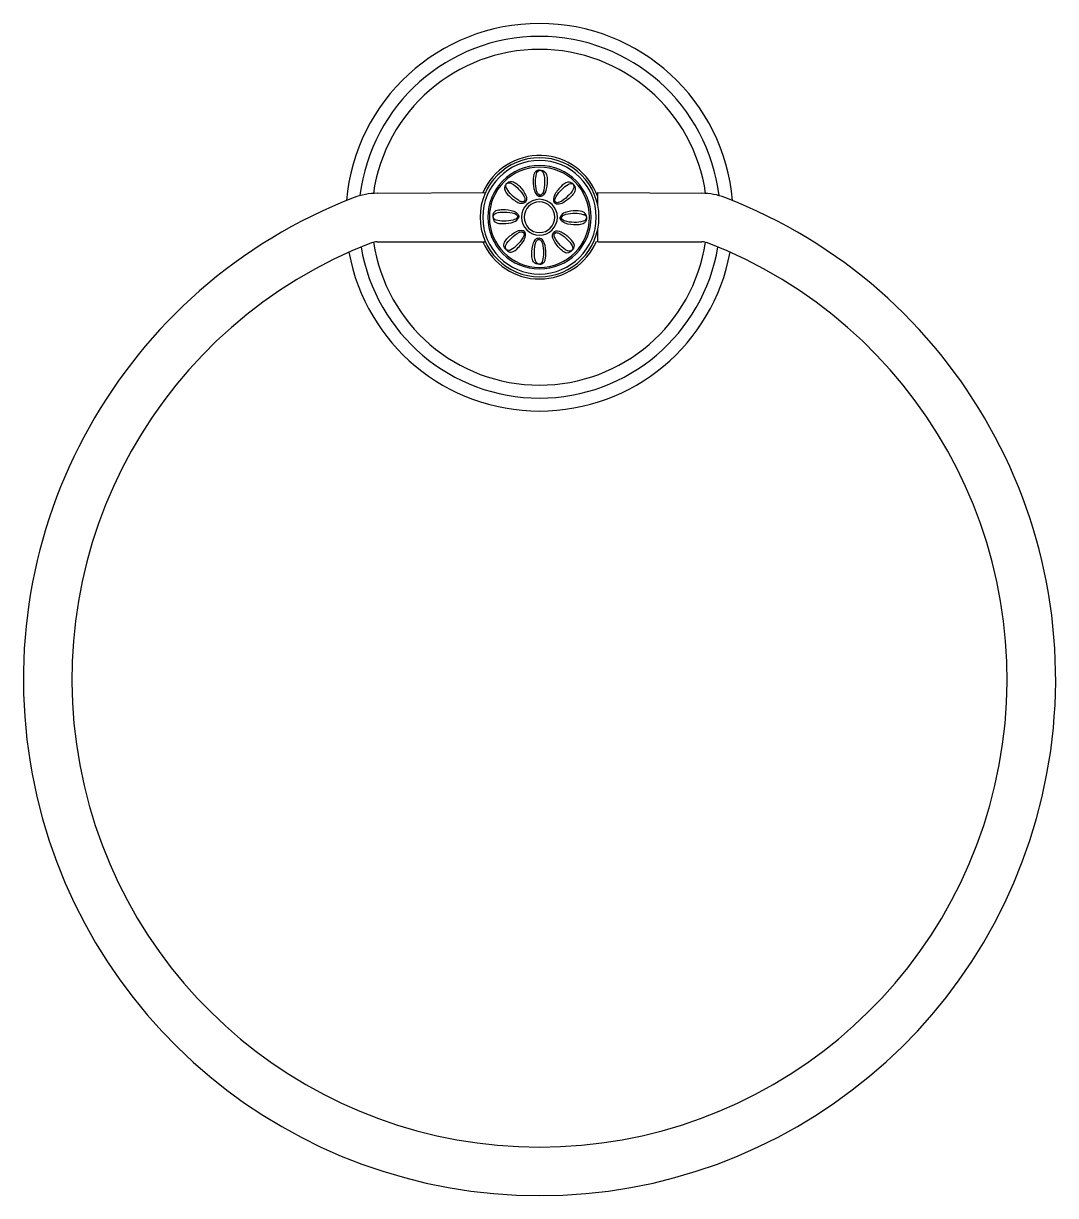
# Model space of a CAD drawing. Extents: x -299.483 to -299.283, y 0.487 to 0.714.
import ezdxf

# ---------------------------------------------------------------- set-up
doc = ezdxf.new("R2010")
doc.units = 0
doc.header["$LTSCALE"] = 0.11212
doc.header["$MEASUREMENT"] = 0
doc.linetypes.add('CONTINU', pattern=[0])
doc.layers.get('0').update_dxf_attribs({"linetype": 'CONTINUOUS'})

msp = doc.modelspace()

# ---------------------------------------------------------------- linework, layer by layer
at = {"linetype": 'CONTINU'}
for points in [[(-299.34567, 0.67952, 0.917494), (-299.42048, 0.67952)], [(-299.34829, 0.68048, 0.886989), (-299.41786, 0.68048)], [(-299.35088, 0.68091, 0.867003), (-299.41527, 0.68091)], [(-299.37179, 0.68028, 0.682053), (-299.39405, 0.68105)], [(-299.38307, 0.68782, 1), (-299.38307, 0.66478)], [(-299.38308, 0.6873, 1), (-299.38308, 0.6653)], [(-299.38308, 0.68631, 1), (-299.38308, 0.66629)], [(-299.38308, 0.68601, 1), (-299.38308, 0.66659)], [(-299.38308, 0.6653, 1), (-299.38308, 0.6873)], [(-299.38308, 0.66629, 1), (-299.38308, 0.68631)], [(-299.38308, 0.66659, 1), (-299.38308, 0.68601)], [(-299.38307, 0.66478, 1), (-299.38307, 0.68782)], [(-299.38308, 0.68542, 0.22773), (-299.38398, 0.68498, 0.147169), (-299.38432, 0.68338, 0.088638), (-299.384, 0.68129, 0.242453), (-299.38308, 0.68033)], [(-299.38304, 0.68059, -0.176885), (-299.38338, 0.68084, -0.087684), (-299.38364, 0.68142, -0.066001), (-299.38383, 0.68322, -0.090252), (-299.38364, 0.68471, -0.29298), (-299.38308, 0.68542)], [(-299.38308, 0.68542, -0.254452), (-299.38193, 0.68496, -0.089725), (-299.38171, 0.68449, -0.071039), (-299.38159, 0.68348, -0.092097), (-299.38192, 0.68125, -0.147379), (-299.38252, 0.68045, -0.197155), (-299.38308, 0.68033)], [(-299.38308, 0.68542, -0.349237), (-299.38231, 0.68476, -0.097173), (-299.38208, 0.68303, -0.090297), (-299.38238, 0.6811, -0.11526), (-299.38266, 0.68069, -0.243253), (-299.38304, 0.68059)], [(-299.38953, 0.68275, 0.227727), (-299.38985, 0.68179, 0.147174), (-299.38896, 0.68043, 0.08864), (-299.38725, 0.67918, 0.242446), (-299.38593, 0.67914)], [(-299.38608, 0.67936, -0.176875), (-299.3865, 0.67929, -0.087702), (-299.38709, 0.67952, -0.066003), (-299.3885, 0.68066, -0.090257), (-299.38942, 0.68185, -0.292991), (-299.38953, 0.68275)], [(-299.38953, 0.68275, -0.254445), (-299.38839, 0.68323, -0.089723), (-299.3879, 0.68306, -0.071055), (-299.3871, 0.68243, -0.092098), (-299.38576, 0.68061, -0.147383), (-299.38562, 0.67963, -0.197152), (-299.38593, 0.67914)], [(-299.38953, 0.68275, -0.349235), (-299.38851, 0.68283, -0.097172), (-299.38713, 0.68176, -0.090303), (-299.38598, 0.68019, -0.115273), (-299.38589, 0.6797, -0.243252), (-299.38608, 0.67936)], [(-299.37663, 0.68276, 0.227727), (-299.37758, 0.68308, 0.147171), (-299.37895, 0.68219, 0.088634), (-299.3802, 0.68048, 0.242452), (-299.38023, 0.67916)], [(-299.37663, 0.68276, -0.254445), (-299.37614, 0.68162, -0.089718), (-299.37632, 0.68113, -0.071048), (-299.37694, 0.68033, -0.092092), (-299.37876, 0.67899, -0.147383), (-299.37975, 0.67884, -0.197147), (-299.38023, 0.67916)], [(-299.38002, 0.67931, -0.176875), (-299.38008, 0.67973, -0.087702), (-299.37986, 0.68032, -0.066003), (-299.37871, 0.68173, -0.090257), (-299.37753, 0.68264, -0.29299), (-299.37663, 0.68276)], [(-299.37663, 0.68276, -0.349243), (-299.37655, 0.68174, -0.097172), (-299.37762, 0.68035, -0.090306), (-299.37919, 0.6792, -0.115274), (-299.37968, 0.67911, -0.243247), (-299.38002, 0.67931)], [(-299.41901, 0.6801, 5.380813), (-299.34715, 0.68011)], [(-299.41456, 0.68093, 0.092167), (-299.41901, 0.6801)], [(-299.38308, 0.67977, 1), (-299.38308, 0.67283)], [(-299.38308, 0.67927, 1), (-299.38308, 0.67333)], [(-299.38308, 0.67283, 1), (-299.38308, 0.67977)], [(-299.38308, 0.67333, 1), (-299.38308, 0.67927)], [(-299.34715, 0.68011, 0.092166), (-299.35159, 0.68093)], [(-299.39203, 0.67634, -0.254457), (-299.39174, 0.67744, -0.089738), (-299.39127, 0.67767, -0.071039), (-299.39026, 0.67779, -0.092093), (-299.38803, 0.67745, -0.147369), (-299.38723, 0.67685, -0.197161), (-299.3871, 0.67629)], [(-299.39203, 0.67634, -0.349229), (-299.39153, 0.67707, -0.097168), (-299.3898, 0.67729, -0.090305), (-299.38787, 0.677, -0.11526), (-299.38747, 0.67672, -0.243253), (-299.38736, 0.67634)], [(-299.37395, 0.67631, 0.22773), (-299.3744, 0.67721, 0.147169), (-299.37599, 0.67755, 0.088637), (-299.37809, 0.67722, 0.24245), (-299.37905, 0.67631)], [(-299.37879, 0.67627, -0.176885), (-299.37854, 0.67661, -0.087681), (-299.37796, 0.67687, -0.066), (-299.37615, 0.67706, -0.090252), (-299.37467, 0.67686, -0.29298), (-299.37395, 0.67631)], [(-299.39203, 0.67634, 0.227737), (-299.39175, 0.67539, 0.147171), (-299.39016, 0.67506, 0.088638), (-299.38806, 0.67538, 0.242456), (-299.3871, 0.67629)], [(-299.38736, 0.67634, -0.176893), (-299.38761, 0.67599, -0.087694), (-299.38819, 0.67573, -0.066006), (-299.39, 0.67555, -0.09026), (-299.39148, 0.67574, -0.292992), (-299.39203, 0.67634)], [(-299.37395, 0.67631, -0.254457), (-299.37441, 0.67516, -0.089733), (-299.37488, 0.67493, -0.071039), (-299.37589, 0.67481, -0.092096), (-299.37813, 0.67515, -0.147383), (-299.37892, 0.67575, -0.197155), (-299.37905, 0.67631)], [(-299.37395, 0.67631, -0.349237), (-299.37462, 0.67553, -0.097173), (-299.37635, 0.67531, -0.090296), (-299.37828, 0.6756, -0.115253), (-299.37868, 0.67589, -0.243253), (-299.37879, 0.67627)], [(-299.38944, 0.66999, -0.254456), (-299.39001, 0.67098, -0.089718), (-299.38983, 0.67148, -0.071055), (-299.38921, 0.67228, -0.092093), (-299.38739, 0.67361, -0.147372), (-299.3864, 0.67376, -0.197152), (-299.38592, 0.67344)], [(-299.38944, 0.66999, -0.349235), (-299.3896, 0.67086, -0.097169), (-299.38853, 0.67225, -0.090301), (-299.38696, 0.6734, -0.115273), (-299.38647, 0.67349, -0.243286), (-299.38613, 0.67329)], [(-299.38944, 0.66999, 0.227727), (-299.38857, 0.66952, 0.147168), (-299.3872, 0.67041, 0.088643), (-299.38595, 0.67212, 0.242448), (-299.38592, 0.67344)], [(-299.38613, 0.67329, -0.176875), (-299.38607, 0.67287, -0.087679), (-299.38629, 0.67228, -0.066003), (-299.38744, 0.67087, -0.090257), (-299.38862, 0.66996, -0.292973), (-299.38944, 0.66999)], [(-299.38307, 0.66718, -0.254457), (-299.38422, 0.66764, -0.089738), (-299.38444, 0.66811, -0.071039), (-299.38456, 0.66912, -0.092092), (-299.38423, 0.67135, -0.147373), (-299.38363, 0.67215, -0.197161), (-299.38307, 0.67227)], [(-299.38307, 0.66718, 0.227737), (-299.38217, 0.66762, 0.147171), (-299.38183, 0.66922, 0.088637), (-299.38215, 0.67131, 0.242453), (-299.38307, 0.67227)], [(-299.37676, 0.66994, -0.254445), (-299.37776, 0.66937, -0.089718), (-299.37825, 0.66954, -0.071048), (-299.37905, 0.67017, -0.092096), (-299.38039, 0.67199, -0.147372), (-299.38053, 0.67297, -0.197147), (-299.38022, 0.67346)], [(-299.37676, 0.66994, -0.349243), (-299.37764, 0.66978, -0.097167), (-299.37902, 0.67084, -0.090296), (-299.38017, 0.67241, -0.115274), (-299.38026, 0.6729, -0.243281), (-299.38007, 0.67324)], [(-299.37676, 0.66994, 0.227727), (-299.3763, 0.67081, 0.147163), (-299.37719, 0.67217, 0.088637), (-299.3789, 0.67342, 0.242454), (-299.38022, 0.67346)], [(-299.38007, 0.67324, -0.176875), (-299.37965, 0.67331, -0.087702), (-299.37906, 0.67308, -0.066003), (-299.37765, 0.67194, -0.090257), (-299.37673, 0.67075, -0.292971), (-299.37676, 0.66994)], [(-299.41564, 0.67134, 5.378981), (-299.35051, 0.67134)], [(-299.41764, 0.67055, 0.847278), (-299.34851, 0.67055)], [(-299.41456, 0.67155, 0.092142), (-299.41564, 0.67134)], [(-299.41524, 0.67147, 0.860945), (-299.35091, 0.67147)], [(-299.39405, 0.67155, 0.660187), (-299.37205, 0.67165)], [(-299.38307, 0.66718, -0.349235), (-299.38384, 0.66784, -0.097173), (-299.38407, 0.66957, -0.090304), (-299.38377, 0.6715, -0.115253), (-299.38349, 0.67191, -0.243253), (-299.38311, 0.67201)], [(-299.38311, 0.67201, -0.176893), (-299.38277, 0.67176, -0.087691), (-299.38251, 0.67118, -0.066005), (-299.38232, 0.66938, -0.09026), (-299.38251, 0.66789, -0.292992), (-299.38307, 0.66718)], [(-299.35051, 0.67134, 0.092153), (-299.35159, 0.67155)], [(-299.42, 0.66953, 0.83335), (-299.34615, 0.66953)]]:
    msp.add_lwpolyline(points, format="xyb", dxfattribs=at)
for points in [[(-299.41456, 0.68093), (-299.39357, 0.68106)], [(-299.38608, 0.67936), (-299.38593, 0.67914)], [(-299.38308, 0.68033), (-299.38304, 0.68059)], [(-299.38023, 0.67916), (-299.38002, 0.67931)], [(-299.37179, 0.67864), (-299.37179, 0.68106)], [(-299.37179, 0.68106), (-299.35159, 0.68093)], [(-299.38736, 0.67634), (-299.3871, 0.67629)], [(-299.37905, 0.67631), (-299.37879, 0.67627)], [(-299.38613, 0.67329), (-299.38592, 0.67344)], [(-299.38311, 0.67201), (-299.38307, 0.67227)], [(-299.38022, 0.67346), (-299.38007, 0.67324)], [(-299.37179, 0.67155), (-299.37179, 0.67396)], [(-299.41456, 0.67155), (-299.39357, 0.67155)], [(-299.37179, 0.67155), (-299.35159, 0.67155)]]:
    msp.add_lwpolyline(points, dxfattribs=at)

doc.saveas('drawing.dxf')
